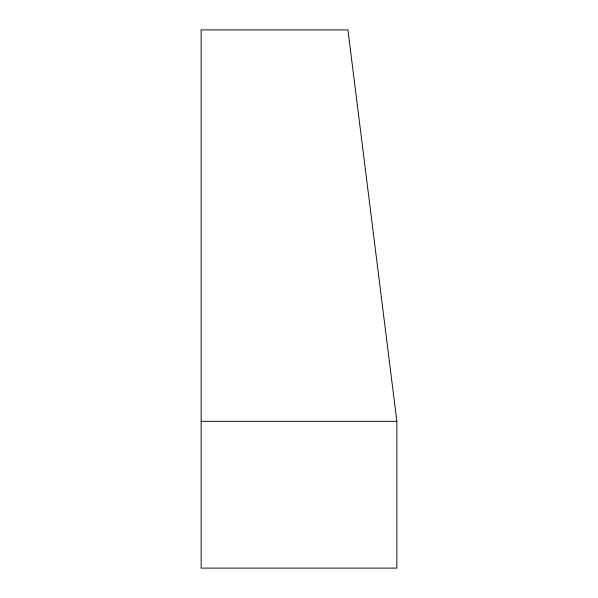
<?xml version="1.0" encoding="UTF-8"?>
<svg xmlns="http://www.w3.org/2000/svg" width="598" height="598" viewBox="0 0 598 598"><rect width="100%" height="100%" fill="white"/><g stroke="black" fill="none" stroke-linecap="round" stroke-linejoin="round"><path stroke-width="0.9" d="M201.145 421.321L396.855 421.321L396.855 568.1L201.145 568.1L201.145 29.9L347.924 29.9L396.855 421.321"/></g></svg>
